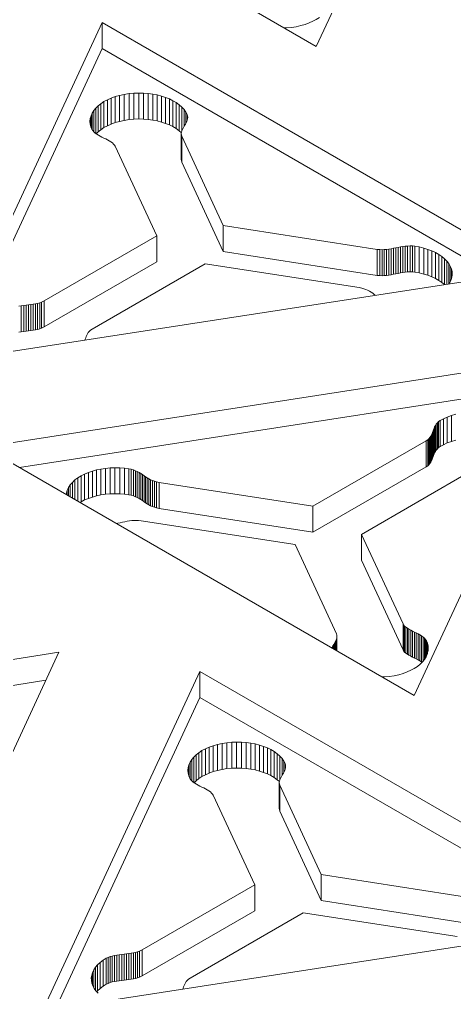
# Model space of a CAD drawing. Header units: inches. Extents: x 2.5 to 18.9, y 2.6 to 12.3.
# Drawn here: x 11.144 to 11.999, y 4.035 to 5.947 of the extents above; entities that cross this region are included whole.
import ezdxf

# ---------------------------------------------------------------- set-up
doc = ezdxf.new("R2010")
doc.units = ezdxf.units.IN
doc.header["$MEASUREMENT"] = 0

# ---------------------------------------------------------------- blocks, each defined once
blk = doc.blocks.new('A$C39963D99')
at = {"color": 0, "linetype": 'Continuous', "lineweight": 0, "extrusion": (3.33067e-16, 0.816497, 0.57735)}
for p, q in [((15.1722, -4.0403), (14.8627, -4.7072)), ((14.8627, -4.7072), (14.0171, -4.219)), ((14.1322, -5.327), (14.4416, -4.6601)), ((14.4416, -4.7111), (14.4416, -4.6601)), ((14.4416, -4.6601), (15.2873, -5.1483)), ((14.8407, -4.6639), (14.8322, -4.6663)), ((14.8487, -4.661), (14.8407, -4.6639)), ((14.8561, -4.6577), (14.8487, -4.661)), ((14.8628, -4.6541), (14.8561, -4.6577)), ((14.8689, -4.6501), (14.8628, -4.6541)), ((14.8041, -4.6707), (14.7997, -4.6709)), ((14.8137, -4.6698), (14.8041, -4.6707)), ((14.8232, -4.6683), (14.8137, -4.6698)), ((14.8322, -4.6663), (14.8232, -4.6683)), ((14.4416, -4.7111), (14.1577, -5.3231)), ((15.2176, -5.1591), (14.4416, -4.7111)), ((14.5041, -4.799), (14.5137, -4.7987)), ((14.5137, -4.8497), (14.5137, -4.7987)), ((14.5137, -4.7987), (14.5231, -4.7989)), ((14.4393, -4.8196), (14.4454, -4.8156)), ((14.4454, -4.8156), (14.4521, -4.812)), ((14.4454, -4.8667), (14.4454, -4.8156)), ((14.4521, -4.812), (14.4595, -4.8087)), ((14.4521, -4.863), (14.4521, -4.812)), ((14.4595, -4.8087), (14.4675, -4.8058)), ((14.4595, -4.8597), (14.4595, -4.8087)), ((14.4675, -4.8058), (14.476, -4.8034)), ((14.4675, -4.8569), (14.4675, -4.8058)), ((14.476, -4.8034), (14.4851, -4.8014)), ((14.476, -4.8544), (14.476, -4.8034)), ((14.4851, -4.8014), (14.4946, -4.7999)), ((14.4851, -4.8524), (14.4851, -4.8014)), ((14.4946, -4.7999), (14.5041, -4.799)), ((14.4946, -4.851), (14.4946, -4.7999)), ((14.5041, -4.8501), (14.5041, -4.799)), ((14.5231, -4.8499), (14.5231, -4.7989)), ((14.5231, -4.7989), (14.5323, -4.7996)), ((14.5323, -4.8506), (14.5323, -4.7996)), ((14.5323, -4.7996), (14.5413, -4.8008)), ((14.5413, -4.8518), (14.5413, -4.8008)), ((14.5413, -4.8008), (14.55, -4.8025)), ((14.55, -4.8535), (14.55, -4.8025)), ((14.55, -4.8025), (14.5584, -4.8046)), ((14.5584, -4.8557), (14.5584, -4.8046)), ((14.5584, -4.8046), (14.5664, -4.8072)), ((14.5664, -4.8583), (14.5664, -4.8072)), ((14.5664, -4.8072), (14.5739, -4.8103)), ((14.5739, -4.8613), (14.5739, -4.8103)), ((14.5739, -4.8103), (14.5809, -4.8137)), ((14.5809, -4.8647), (14.5809, -4.8137)), ((14.5809, -4.8137), (14.5874, -4.8175)), ((14.5874, -4.8685), (14.5874, -4.8175)), ((14.5874, -4.8175), (14.5932, -4.8217)), ((14.4222, -4.8382), (14.4253, -4.8332)), ((14.4253, -4.8332), (14.4292, -4.8285)), ((14.4253, -4.8748), (14.4253, -4.8332)), ((14.4292, -4.8285), (14.4339, -4.8239)), ((14.4292, -4.8781), (14.4292, -4.8285)), ((14.4339, -4.8239), (14.4393, -4.8196)), ((14.4339, -4.8749), (14.4339, -4.8239)), ((14.4393, -4.8707), (14.4393, -4.8196)), ((14.5932, -4.8727), (14.5932, -4.8217)), ((14.5932, -4.8217), (14.5984, -4.8262)), ((14.5984, -4.8735), (14.5984, -4.8262)), ((14.5984, -4.8262), (14.6028, -4.831)), ((14.6028, -4.8644), (14.6028, -4.831)), ((14.6028, -4.831), (14.6064, -4.8362)), ((14.6064, -4.858), (14.6064, -4.8362)), ((14.6064, -4.8362), (14.6089, -4.8409)), ((14.4179, -4.8541), (14.4184, -4.8487)), ((14.4183, -4.8596), (14.4179, -4.8541)), ((14.4184, -4.8487), (14.4199, -4.8434)), ((14.4184, -4.8604), (14.4184, -4.8487)), ((14.4199, -4.8434), (14.4222, -4.8382)), ((14.4199, -4.8659), (14.4199, -4.8434)), ((14.4222, -4.8709), (14.4222, -4.8382)), ((14.476, -4.8544), (14.4675, -4.8569)), ((14.4851, -4.8524), (14.476, -4.8544)), ((14.4946, -4.851), (14.4851, -4.8524)), ((14.5041, -4.8501), (14.4946, -4.851)), ((14.5137, -4.8497), (14.5041, -4.8501)), ((14.5231, -4.8499), (14.5137, -4.8497)), ((14.5323, -4.8506), (14.5231, -4.8499)), ((14.5413, -4.8518), (14.5323, -4.8506)), ((14.55, -4.8535), (14.5413, -4.8518)), ((14.5584, -4.8557), (14.55, -4.8535)), ((14.5664, -4.8583), (14.5584, -4.8557)), ((14.6081, -4.8546), (14.6068, -4.8572)), ((14.6091, -4.8519), (14.6081, -4.8546)), ((14.6089, -4.8524), (14.6089, -4.8409)), ((14.6089, -4.8409), (14.6097, -4.8437)), ((14.6097, -4.8492), (14.6091, -4.8519)), ((14.6097, -4.8492), (14.6097, -4.8437)), ((14.6097, -4.8437), (14.61, -4.8465)), ((14.61, -4.8465), (14.6097, -4.8492)), ((14.4196, -4.8651), (14.4183, -4.8596)), ((14.4216, -4.8699), (14.4196, -4.8651)), ((14.4233, -4.8726), (14.4216, -4.8699)), ((14.4255, -4.875), (14.4233, -4.8726)), ((14.4282, -4.8773), (14.4255, -4.875)), ((14.4339, -4.8749), (14.4301, -4.8787)), ((14.4393, -4.8707), (14.4339, -4.8749)), ((14.4454, -4.8667), (14.4393, -4.8707)), ((14.4521, -4.863), (14.4454, -4.8667)), ((14.4595, -4.8597), (14.4521, -4.863)), ((14.4675, -4.8569), (14.4595, -4.8597)), ((14.5739, -4.8613), (14.5664, -4.8583)), ((14.5809, -4.8647), (14.5739, -4.8613)), ((14.5874, -4.8685), (14.5809, -4.8647)), ((14.5932, -4.8727), (14.5874, -4.8685)), ((14.5977, -4.8766), (14.5932, -4.8727)), ((14.5986, -4.873), (14.5978, -4.8756)), ((14.5996, -4.8704), (14.5986, -4.873)), ((14.6009, -4.8678), (14.5996, -4.8704)), ((14.6024, -4.8651), (14.6009, -4.8678)), ((14.6039, -4.8625), (14.6024, -4.8651)), ((14.6054, -4.8599), (14.6039, -4.8625)), ((14.6068, -4.8572), (14.6054, -4.8599)), ((14.4312, -4.8795), (14.4282, -4.8773)), ((14.4344, -4.8815), (14.4312, -4.8795)), ((14.4379, -4.8834), (14.4344, -4.8815)), ((14.4415, -4.8853), (14.4379, -4.8834)), ((14.4452, -4.8871), (14.4415, -4.8853)), ((14.4489, -4.8889), (14.4452, -4.8871)), ((14.4524, -4.8908), (14.4489, -4.8889)), ((14.4559, -4.8927), (14.4524, -4.8908)), ((14.459, -4.8946), (14.4559, -4.8927)), ((14.5978, -4.8756), (14.5974, -4.8782)), ((14.5974, -4.9292), (14.5974, -4.8782)), ((14.5974, -4.8782), (14.5975, -4.8808)), ((14.5975, -4.9319), (14.5975, -4.8808)), ((14.5975, -4.8808), (14.5983, -4.8837)), ((14.5983, -4.9347), (14.5983, -4.8837)), ((14.5983, -4.8837), (14.6797, -5.059)), ((14.4619, -4.8967), (14.459, -4.8946)), ((14.4644, -4.8989), (14.4619, -4.8967)), ((14.4664, -4.9012), (14.4644, -4.8989)), ((14.4675, -4.903), (14.4664, -4.9012)), ((14.5492, -5.0791), (14.4675, -4.903)), ((14.5975, -4.9319), (14.5974, -4.9292)), ((14.5983, -4.9347), (14.5975, -4.9319)), ((14.6797, -5.11), (14.5983, -4.9347)), ((14.6797, -5.11), (14.6797, -5.059)), ((14.6797, -5.059), (14.9824, -5.1059)), ((14.3279, -5.2069), (14.5492, -5.0791)), ((14.5492, -5.1301), (14.5492, -5.0791)), ((15.0054, -5.1054), (15.01, -5.1047)), ((15.01, -5.1047), (15.0145, -5.1038)), ((15.01, -5.1557), (15.01, -5.1047)), ((15.0145, -5.1038), (15.0191, -5.1029)), ((15.0145, -5.1549), (15.0145, -5.1038)), ((15.0191, -5.1029), (15.0237, -5.102)), ((15.0191, -5.1539), (15.0191, -5.1029)), ((15.0237, -5.102), (15.0283, -5.1011)), ((15.0237, -5.153), (15.0237, -5.102)), ((15.0283, -5.1011), (15.0329, -5.1004)), ((15.0283, -5.1522), (15.0283, -5.1011)), ((15.0329, -5.1004), (15.0376, -5.0997)), ((15.0329, -5.1514), (15.0329, -5.1004)), ((15.0376, -5.0997), (15.0423, -5.0993)), ((15.0376, -5.1508), (15.0376, -5.0997)), ((15.0423, -5.0993), (15.047, -5.0991)), ((15.0423, -5.1503), (15.0423, -5.0993)), ((15.047, -5.1501), (15.047, -5.0991)), ((15.047, -5.0991), (15.0518, -5.0992)), ((15.0518, -5.1503), (15.0518, -5.0992)), ((15.0518, -5.0992), (15.0566, -5.0997)), ((15.0566, -5.1507), (15.0566, -5.0997)), ((15.0566, -5.0997), (15.0649, -5.1011)), ((15.0649, -5.1522), (15.0649, -5.1011)), ((15.0649, -5.1011), (15.0738, -5.1032)), ((15.0738, -5.1543), (15.0738, -5.1032)), ((15.0738, -5.1032), (15.0822, -5.1058)), ((14.9824, -5.1569), (14.6797, -5.11)), ((14.9824, -5.1569), (14.9824, -5.1059)), ((14.9824, -5.1059), (14.9874, -5.1064)), ((14.9874, -5.1575), (14.9874, -5.1064)), ((14.9874, -5.1064), (14.9919, -5.1066)), ((14.9919, -5.1066), (14.9964, -5.1064)), ((14.9919, -5.1576), (14.9919, -5.1066)), ((14.9964, -5.1064), (15.0009, -5.106)), ((14.9964, -5.1575), (14.9964, -5.1064)), ((15.0009, -5.106), (15.0054, -5.1054)), ((15.0009, -5.1571), (15.0009, -5.106)), ((15.0054, -5.1565), (15.0054, -5.1054)), ((15.0822, -5.1568), (15.0822, -5.1058)), ((15.0822, -5.1058), (15.09, -5.1088)), ((15.09, -5.1598), (15.09, -5.1088)), ((15.09, -5.1088), (15.0972, -5.1121)), ((15.0972, -5.1632), (15.0972, -5.1121)), ((15.0972, -5.1121), (15.1038, -5.1159)), ((15.1038, -5.1669), (15.1038, -5.1159)), ((15.1038, -5.1159), (15.1098, -5.1199)), ((15.1098, -5.1709), (15.1098, -5.1199)), ((15.1098, -5.1199), (15.115, -5.1243)), ((14.5492, -5.1301), (14.3279, -5.2579)), ((14.6445, -5.1343), (14.4221, -5.2627)), ((14.9469, -5.1811), (14.6445, -5.1343)), ((15.115, -5.175), (15.115, -5.1243)), ((15.115, -5.1243), (15.1195, -5.1289)), ((15.1195, -5.1743), (15.1195, -5.1289)), ((15.1195, -5.1289), (15.1232, -5.1337)), ((15.1232, -5.1737), (15.1232, -5.1337)), ((15.1232, -5.1337), (15.1261, -5.1388)), ((15.1261, -5.1689), (15.1261, -5.1388)), ((15.1261, -5.1388), (15.1282, -5.1439)), ((15.2873, -5.1483), (14.1322, -5.327)), ((14.9874, -5.1575), (14.9824, -5.1569)), ((14.9919, -5.1576), (14.9874, -5.1575)), ((14.9964, -5.1575), (14.9919, -5.1576)), ((15.0009, -5.1571), (14.9964, -5.1575)), ((15.0054, -5.1565), (15.0009, -5.1571)), ((15.01, -5.1557), (15.0054, -5.1565)), ((15.0145, -5.1549), (15.01, -5.1557)), ((15.0191, -5.1539), (15.0145, -5.1549)), ((15.0237, -5.153), (15.0191, -5.1539)), ((15.0283, -5.1522), (15.0237, -5.153)), ((15.0329, -5.1514), (15.0283, -5.1522)), ((15.0376, -5.1508), (15.0329, -5.1514)), ((15.0423, -5.1503), (15.0376, -5.1508)), ((15.047, -5.1501), (15.0423, -5.1503)), ((15.0518, -5.1503), (15.047, -5.1501)), ((15.0566, -5.1507), (15.0518, -5.1503)), ((15.0649, -5.1522), (15.0566, -5.1507)), ((15.0738, -5.1543), (15.0649, -5.1522)), ((15.0822, -5.1568), (15.0738, -5.1543)), ((15.09, -5.1598), (15.0822, -5.1568)), ((15.0972, -5.1632), (15.09, -5.1598)), ((15.1292, -5.1602), (15.1276, -5.1657)), ((15.1282, -5.1636), (15.1282, -5.1439)), ((15.1282, -5.1439), (15.1295, -5.1493)), ((15.1298, -5.1547), (15.1292, -5.1602)), ((15.1295, -5.1577), (15.1295, -5.1493)), ((15.1295, -5.1493), (15.1298, -5.1547)), ((14.9524, -5.1821), (14.9469, -5.1811)), ((15.1038, -5.1669), (15.0972, -5.1632)), ((15.1098, -5.1709), (15.1038, -5.1669)), ((15.1146, -5.175), (15.1098, -5.1709)), ((15.1251, -5.1712), (15.1234, -5.1737)), ((15.1276, -5.1657), (15.1251, -5.1712)), ((14.9564, -5.1833), (14.9524, -5.1821)), ((14.9602, -5.1847), (14.9564, -5.1833)), ((14.9637, -5.1863), (14.9602, -5.1847)), ((14.9671, -5.1882), (14.9637, -5.1863)), ((14.9704, -5.1901), (14.9671, -5.1882)), ((14.9736, -5.1922), (14.9704, -5.1901)), ((14.9767, -5.1943), (14.9736, -5.1922)), ((14.9793, -5.196), (14.9767, -5.1943)), ((14.2782, -5.2173), (14.2829, -5.2166)), ((14.2829, -5.2166), (14.2876, -5.2161)), ((14.2829, -5.2677), (14.2829, -5.2166)), ((14.2876, -5.2161), (14.2924, -5.2155)), ((14.2876, -5.2671), (14.2876, -5.2161)), ((14.2924, -5.2155), (14.2971, -5.215)), ((14.2924, -5.2665), (14.2924, -5.2155)), ((14.2971, -5.215), (14.3017, -5.2144)), ((14.2971, -5.266), (14.2971, -5.215)), ((14.3017, -5.2144), (14.3063, -5.2138)), ((14.3017, -5.2654), (14.3017, -5.2144)), ((14.3063, -5.2138), (14.3107, -5.213)), ((14.3063, -5.2648), (14.3063, -5.2138)), ((14.3107, -5.213), (14.3149, -5.212)), ((14.3107, -5.264), (14.3107, -5.213)), ((14.3149, -5.212), (14.319, -5.2109)), ((14.3149, -5.2631), (14.3149, -5.212)), ((14.319, -5.2109), (14.3227, -5.2094)), ((14.319, -5.2619), (14.319, -5.2109)), ((14.3227, -5.2094), (14.3279, -5.2069)), ((14.3227, -5.2605), (14.3227, -5.2094)), ((14.3279, -5.2579), (14.3279, -5.2069)), ((14.2829, -5.2677), (14.2782, -5.2683)), ((14.2876, -5.2671), (14.2829, -5.2677)), ((14.2924, -5.2665), (14.2876, -5.2671)), ((14.2971, -5.266), (14.2924, -5.2665)), ((14.3017, -5.2654), (14.2971, -5.266)), ((14.3063, -5.2648), (14.3017, -5.2654)), ((14.3107, -5.264), (14.3063, -5.2648)), ((14.3149, -5.2631), (14.3107, -5.264)), ((14.319, -5.2619), (14.3149, -5.2631)), ((14.3227, -5.2605), (14.319, -5.2619)), ((14.3279, -5.2579), (14.3227, -5.2605)), ((14.4116, -5.2744), (14.4104, -5.2771)), ((14.4129, -5.2719), (14.4116, -5.2744)), ((14.4145, -5.2694), (14.4129, -5.2719)), ((14.4165, -5.267), (14.4145, -5.2694)), ((14.419, -5.2648), (14.4165, -5.267)), ((14.4221, -5.2627), (14.419, -5.2648)), ((14.4085, -5.2825), (14.4079, -5.2844)), ((14.4095, -5.2798), (14.4085, -5.2825)), ((14.4104, -5.2771), (14.4095, -5.2798)), ((14.2096, -5.4942), (15.3647, -5.3155)), ((15.3647, -5.3155), (15.0552, -5.9824)), ((15.3392, -5.3705), (14.2793, -5.5345)), ((15.0985, -5.4491), (15.1007, -5.4466)), ((15.1007, -5.4466), (15.1032, -5.4443)), ((15.1007, -5.4976), (15.1007, -5.4466)), ((15.1032, -5.4443), (15.1064, -5.4421)), ((15.1032, -5.4953), (15.1032, -5.4443)), ((15.1064, -5.4421), (15.1126, -5.4387)), ((15.1064, -5.4931), (15.1064, -5.4421)), ((15.1126, -5.4387), (15.1202, -5.4353)), ((15.1126, -5.4897), (15.1126, -5.4387)), ((15.1202, -5.4353), (15.1283, -5.4323)), ((15.1202, -5.4863), (15.1202, -5.4353)), ((15.1283, -5.4323), (15.1367, -5.4299)), ((15.1283, -5.4834), (15.1283, -5.4323)), ((15.0892, -5.4705), (15.0903, -5.4678)), ((15.0903, -5.4678), (15.0913, -5.4651)), ((15.0903, -5.5189), (15.0903, -5.4678)), ((15.0913, -5.4651), (15.0923, -5.4624)), ((15.0913, -5.5162), (15.0913, -5.4651)), ((15.0923, -5.4624), (15.0932, -5.4597)), ((15.0923, -5.5134), (15.0923, -5.4624)), ((15.0932, -5.4597), (15.0942, -5.457)), ((15.0932, -5.5107), (15.0932, -5.4597)), ((15.0942, -5.457), (15.0954, -5.4543)), ((15.0942, -5.508), (15.0942, -5.457)), ((15.0954, -5.4543), (15.0968, -5.4516)), ((15.0954, -5.5053), (15.0954, -5.4543)), ((15.0968, -5.4516), (15.0985, -5.4491)), ((15.0968, -5.5027), (15.0968, -5.4516)), ((15.0985, -5.5001), (15.0985, -5.4491)), ((14.8562, -5.6106), (15.0786, -5.4822)), ((15.0786, -5.4822), (15.0818, -5.4801)), ((15.0786, -5.5333), (15.0786, -5.4822)), ((15.0818, -5.4801), (15.0842, -5.4779)), ((15.0818, -5.5311), (15.0818, -5.4801)), ((15.0842, -5.4779), (15.0862, -5.4755)), ((15.0842, -5.5289), (15.0842, -5.4779)), ((15.0862, -5.4755), (15.0879, -5.473)), ((15.0862, -5.5265), (15.0862, -5.4755)), ((15.0879, -5.473), (15.0892, -5.4705)), ((15.0879, -5.5241), (15.0879, -5.473)), ((15.0892, -5.5215), (15.0892, -5.4705)), ((15.1202, -5.4863), (15.1126, -5.4897)), ((15.1283, -5.4834), (15.1202, -5.4863)), ((15.1367, -5.4809), (15.1283, -5.4834)), ((15.0552, -5.9824), (14.2096, -5.4942)), ((15.0954, -5.5053), (15.0942, -5.508)), ((15.0968, -5.5027), (15.0954, -5.5053)), ((15.0985, -5.5001), (15.0968, -5.5027)), ((15.1007, -5.4976), (15.0985, -5.5001)), ((15.1032, -5.4953), (15.1007, -5.4976)), ((15.1064, -5.4931), (15.1032, -5.4953)), ((15.1126, -5.4897), (15.1064, -5.4931)), ((15.0879, -5.5241), (15.0862, -5.5265)), ((15.0892, -5.5215), (15.0879, -5.5241)), ((15.0903, -5.5189), (15.0892, -5.5215)), ((15.0913, -5.5162), (15.0903, -5.5189)), ((15.0923, -5.5134), (15.0913, -5.5162)), ((15.0932, -5.5107), (15.0923, -5.5134)), ((15.0942, -5.508), (15.0932, -5.5107)), ((14.4073, -5.5473), (14.4147, -5.5442)), ((14.4147, -5.5442), (14.4226, -5.5415)), ((14.4147, -5.5952), (14.4147, -5.5442)), ((14.4226, -5.5415), (14.4308, -5.5392)), ((14.4226, -5.5925), (14.4226, -5.5415)), ((14.4308, -5.5392), (14.4395, -5.5374)), ((14.4308, -5.5902), (14.4308, -5.5392)), ((14.4395, -5.5374), (14.4484, -5.5361)), ((14.4395, -5.5884), (14.4395, -5.5374)), ((14.4484, -5.5361), (14.4576, -5.5352)), ((14.4484, -5.5871), (14.4484, -5.5361)), ((14.4576, -5.5352), (14.467, -5.5349)), ((14.4576, -5.5863), (14.4576, -5.5352)), ((14.467, -5.5859), (14.467, -5.5349)), ((14.467, -5.5349), (14.4764, -5.5351)), ((14.4764, -5.5862), (14.4764, -5.5351)), ((14.4764, -5.5351), (14.486, -5.5359)), ((14.486, -5.5869), (14.486, -5.5359)), ((14.486, -5.5359), (14.4943, -5.537)), ((14.4943, -5.5881), (14.4943, -5.537)), ((14.4943, -5.537), (14.4989, -5.538)), ((14.4989, -5.5891), (14.4989, -5.538)), ((14.4989, -5.538), (14.5032, -5.5393)), ((14.5032, -5.5903), (14.5032, -5.5393)), ((14.5032, -5.5393), (14.5071, -5.5408)), ((14.5071, -5.5919), (14.5071, -5.5408)), ((14.5071, -5.5408), (14.5108, -5.5426)), ((14.5108, -5.5936), (14.5108, -5.5426)), ((14.5108, -5.5426), (14.5143, -5.5444)), ((14.5143, -5.5955), (14.5143, -5.5444)), ((14.5143, -5.5444), (14.5177, -5.5465)), ((15.0786, -5.5333), (14.8562, -5.6617)), ((15.1729, -5.538), (14.9516, -5.6658)), ((15.0818, -5.5311), (15.0786, -5.5333)), ((15.0842, -5.5289), (15.0818, -5.5311)), ((15.0862, -5.5265), (15.0842, -5.5289)), ((14.3791, -5.5685), (14.3834, -5.5636)), ((14.3834, -5.5636), (14.3884, -5.559)), ((14.3834, -5.5946), (14.3834, -5.5636)), ((14.3884, -5.559), (14.394, -5.5547)), ((14.3884, -5.5974), (14.3884, -5.559)), ((14.394, -5.5547), (14.4004, -5.5508)), ((14.394, -5.6007), (14.394, -5.5547)), ((14.4004, -5.5508), (14.4073, -5.5473)), ((14.4004, -5.6018), (14.4004, -5.5508)), ((14.4073, -5.5983), (14.4073, -5.5473)), ((14.5177, -5.5975), (14.5177, -5.5465)), ((14.5177, -5.5465), (14.5209, -5.5485)), ((14.5209, -5.5996), (14.5209, -5.5485)), ((14.5209, -5.5485), (14.5241, -5.5506)), ((14.5241, -5.6017), (14.5241, -5.5506)), ((14.5241, -5.5506), (14.5272, -5.5527)), ((14.5272, -5.6038), (14.5272, -5.5527)), ((14.5272, -5.5527), (14.5304, -5.5548)), ((14.5304, -5.6058), (14.5304, -5.5548)), ((14.5304, -5.5548), (14.5337, -5.5567)), ((14.5337, -5.6078), (14.5337, -5.5567)), ((14.5337, -5.5567), (14.537, -5.5586)), ((14.537, -5.6096), (14.537, -5.5586)), ((14.537, -5.5586), (14.5406, -5.5602)), ((14.5406, -5.6112), (14.5406, -5.5602)), ((14.5406, -5.5602), (14.5444, -5.5616)), ((14.5444, -5.6127), (14.5444, -5.5616)), ((14.5444, -5.5616), (14.5484, -5.5628)), ((14.5484, -5.6138), (14.5484, -5.5628)), ((14.5484, -5.5628), (14.5539, -5.5639)), ((14.3716, -5.5847), (14.3732, -5.5792)), ((14.3732, -5.5792), (14.3757, -5.5737)), ((14.3732, -5.5887), (14.3732, -5.5792)), ((14.3757, -5.5737), (14.3791, -5.5685)), ((14.3757, -5.5901), (14.3757, -5.5737)), ((14.3791, -5.5921), (14.3791, -5.5685)), ((14.5539, -5.6149), (14.5539, -5.5639)), ((14.5539, -5.5639), (14.8562, -5.6106)), ((14.3713, -5.5876), (14.3716, -5.5847)), ((14.3716, -5.5878), (14.3716, -5.5847)), ((14.4004, -5.6018), (14.3982, -5.6031)), ((14.4073, -5.5983), (14.4004, -5.6018)), ((14.4147, -5.5952), (14.4073, -5.5983)), ((14.4226, -5.5925), (14.4147, -5.5952)), ((14.4308, -5.5902), (14.4226, -5.5925)), ((14.4395, -5.5884), (14.4308, -5.5902)), ((14.4484, -5.5871), (14.4395, -5.5884)), ((14.4576, -5.5863), (14.4484, -5.5871)), ((14.467, -5.5859), (14.4576, -5.5863)), ((14.4764, -5.5862), (14.467, -5.5859)), ((14.486, -5.5869), (14.4764, -5.5862)), ((14.4943, -5.5881), (14.486, -5.5869)), ((14.4989, -5.5891), (14.4943, -5.5881)), ((14.5032, -5.5903), (14.4989, -5.5891)), ((14.5071, -5.5919), (14.5032, -5.5903)), ((14.5108, -5.5936), (14.5071, -5.5919)), ((14.5143, -5.5955), (14.5108, -5.5936)), ((14.5177, -5.5975), (14.5143, -5.5955)), ((14.5209, -5.5996), (14.5177, -5.5975)), ((14.5241, -5.6017), (14.5209, -5.5996)), ((14.5272, -5.6038), (14.5241, -5.6017)), ((14.5304, -5.6058), (14.5272, -5.6038)), ((14.5337, -5.6078), (14.5304, -5.6058)), ((14.537, -5.6096), (14.5337, -5.6078)), ((14.5406, -5.6112), (14.537, -5.6096)), ((14.5444, -5.6127), (14.5406, -5.6112)), ((14.5484, -5.6138), (14.5444, -5.6127)), ((14.5539, -5.6149), (14.5484, -5.6138)), ((14.8562, -5.6617), (14.5539, -5.6149)), ((14.8562, -5.6617), (14.8562, -5.6106)), ((14.4953, -5.6395), (14.4908, -5.6402)), ((14.4999, -5.6389), (14.4953, -5.6395)), ((14.5044, -5.6385), (14.4999, -5.6389)), ((14.5089, -5.6383), (14.5044, -5.6385)), ((14.5134, -5.6385), (14.5089, -5.6383)), ((14.5184, -5.639), (14.5134, -5.6385)), ((14.8211, -5.6859), (14.5184, -5.639)), ((14.4725, -5.6438), (14.4695, -5.6443)), ((14.4771, -5.6429), (14.4725, -5.6438)), ((14.4817, -5.642), (14.4771, -5.6429)), ((14.4863, -5.6411), (14.4817, -5.642)), ((14.4908, -5.6402), (14.4863, -5.6411)), ((14.9516, -5.7168), (14.9516, -5.6658)), ((14.9516, -5.6658), (15.0333, -5.8419)), ((14.9025, -5.8612), (14.8211, -5.6859)), ((15.0333, -5.893), (14.9516, -5.7168)), ((15.0333, -5.893), (15.0333, -5.8419)), ((15.0333, -5.8419), (15.0344, -5.8437)), ((15.0344, -5.8947), (15.0344, -5.8437)), ((15.0344, -5.8437), (15.0364, -5.846)), ((15.0364, -5.8971), (15.0364, -5.846)), ((15.0364, -5.846), (15.0389, -5.8482)), ((15.0389, -5.8992), (15.0389, -5.8482)), ((15.0389, -5.8482), (15.0417, -5.8503)), ((15.0417, -5.9013), (15.0417, -5.8503)), ((15.0417, -5.8503), (15.0449, -5.8522)), ((14.9022, -5.8719), (14.903, -5.8693)), ((14.9032, -5.8641), (14.9025, -5.8612)), ((14.903, -5.8693), (14.9034, -5.8667)), ((14.903, -5.8945), (14.903, -5.8693)), ((14.9034, -5.8667), (14.9032, -5.8641)), ((14.9034, -5.8947), (14.9034, -5.8667)), ((15.0449, -5.9033), (15.0449, -5.8522)), ((15.0449, -5.8522), (15.0483, -5.8541)), ((15.0483, -5.9051), (15.0483, -5.8541)), ((15.0483, -5.8541), (15.0519, -5.856)), ((15.0519, -5.907), (15.0519, -5.856)), ((15.0519, -5.856), (15.0556, -5.8578)), ((15.0556, -5.9088), (15.0556, -5.8578)), ((15.0556, -5.8578), (15.0592, -5.8596)), ((15.0592, -5.9106), (15.0592, -5.8596)), ((15.0592, -5.8596), (15.0629, -5.8615)), ((15.0629, -5.9125), (15.0629, -5.8615)), ((15.0629, -5.8615), (15.0663, -5.8634)), ((15.0663, -5.9144), (15.0663, -5.8634)), ((15.0663, -5.8634), (15.0696, -5.8654)), ((15.0696, -5.9165), (15.0696, -5.8654)), ((15.0696, -5.8654), (15.0726, -5.8676)), ((15.0726, -5.9151), (15.0726, -5.8676)), ((15.0726, -5.8676), (15.0753, -5.8699)), ((14.8933, -5.889), (14.8939, -5.8877)), ((14.8939, -5.8877), (14.8954, -5.885)), ((14.8939, -5.8893), (14.8939, -5.8877)), ((14.8954, -5.885), (14.8969, -5.8824)), ((14.8954, -5.8901), (14.8954, -5.885)), ((14.8969, -5.8824), (14.8984, -5.8798)), ((14.8969, -5.891), (14.8969, -5.8824)), ((14.8984, -5.8798), (14.8999, -5.8772)), ((14.8984, -5.8919), (14.8984, -5.8798)), ((14.8999, -5.8772), (14.9012, -5.8745)), ((14.8999, -5.8927), (14.8999, -5.8772)), ((14.9012, -5.8745), (14.9022, -5.8719)), ((14.9012, -5.8935), (14.9012, -5.8745)), ((14.9022, -5.8941), (14.9022, -5.8719)), ((15.0753, -5.9119), (15.0753, -5.8699)), ((15.0753, -5.8699), (15.0775, -5.8723)), ((15.0775, -5.9084), (15.0775, -5.8723)), ((15.0775, -5.8723), (15.0792, -5.875)), ((15.0792, -5.9053), (15.0792, -5.875)), ((15.0792, -5.875), (15.0812, -5.8798)), ((15.0812, -5.9004), (15.0812, -5.8798)), ((15.0812, -5.8798), (15.0825, -5.8853)), ((15.0825, -5.8944), (15.0825, -5.8853)), ((15.0825, -5.8853), (15.0829, -5.8908)), ((13.2015, -6.0762), (14.3566, -5.8976)), ((14.3566, -5.8976), (14.0471, -6.5645)), ((15.0344, -5.8947), (15.0333, -5.893)), ((15.0364, -5.8971), (15.0344, -5.8947)), ((15.0389, -5.8992), (15.0364, -5.8971)), ((15.0417, -5.9013), (15.0389, -5.8992)), ((15.0449, -5.9033), (15.0417, -5.9013)), ((15.0483, -5.9051), (15.0449, -5.9033)), ((15.0519, -5.907), (15.0483, -5.9051)), ((15.0556, -5.9088), (15.0519, -5.907)), ((15.0786, -5.9067), (15.0755, -5.9117)), ((15.0809, -5.9015), (15.0786, -5.9067)), ((15.0823, -5.8962), (15.0809, -5.9015)), ((15.0829, -5.8908), (15.0823, -5.8962)), ((15.0615, -5.9253), (15.0554, -5.9293)), ((15.0592, -5.9106), (15.0556, -5.9088)), ((15.0629, -5.9125), (15.0592, -5.9106)), ((15.0669, -5.921), (15.0615, -5.9253)), ((15.0663, -5.9144), (15.0629, -5.9125)), ((15.0696, -5.9165), (15.0663, -5.9144)), ((15.0716, -5.9164), (15.0669, -5.921)), ((15.0707, -5.9172), (15.0696, -5.9165)), ((15.0755, -5.9117), (15.0716, -5.9164)), ((14.3247, -6.6022), (14.6341, -5.9353)), ((14.6341, -5.9863), (14.6341, -5.9353)), ((14.6341, -5.9353), (15.4798, -6.4235)), ((14.9966, -5.9459), (14.9922, -5.946)), ((15.0062, -5.945), (14.9966, -5.9459)), ((15.0157, -5.9435), (15.0062, -5.945)), ((15.0248, -5.9415), (15.0157, -5.9435)), ((15.0333, -5.9391), (15.0248, -5.9415)), ((15.0413, -5.9362), (15.0333, -5.9391)), ((15.0486, -5.9329), (15.0413, -5.9362)), ((15.0554, -5.9293), (15.0486, -5.9329)), ((14.3311, -5.9525), (13.2712, -6.1165)), ((14.6341, -5.9863), (14.3502, -6.5983)), ((15.4101, -6.4343), (14.6341, -5.9863)), ((14.66, -6.081), (14.6686, -6.0786)), ((14.6686, -6.0786), (14.6776, -6.0766)), ((14.6686, -6.1296), (14.6686, -6.0786)), ((14.6776, -6.0766), (14.6871, -6.0751)), ((14.6776, -6.1276), (14.6776, -6.0766)), ((14.6871, -6.0751), (14.6967, -6.0742)), ((14.6871, -6.1261), (14.6871, -6.0751)), ((14.6967, -6.0742), (14.7062, -6.0739)), ((14.6967, -6.1252), (14.6967, -6.0742)), ((14.7062, -6.1249), (14.7062, -6.0739)), ((14.7062, -6.0739), (14.7156, -6.0741)), ((14.7156, -6.1251), (14.7156, -6.0741)), ((14.7156, -6.0741), (14.7248, -6.0748)), ((14.7248, -6.1258), (14.7248, -6.0748)), ((14.7248, -6.0748), (14.7338, -6.076)), ((14.7338, -6.127), (14.7338, -6.076)), ((14.7338, -6.076), (14.7425, -6.0777)), ((14.7425, -6.1287), (14.7425, -6.0777)), ((14.7425, -6.0777), (14.7509, -6.0798)), ((14.7509, -6.1308), (14.7509, -6.0798)), ((14.7509, -6.0798), (14.7589, -6.0824)), ((14.6265, -6.0991), (14.6319, -6.0948)), ((14.6319, -6.0948), (14.6379, -6.0908)), ((14.6319, -6.1458), (14.6319, -6.0948)), ((14.6379, -6.0908), (14.6447, -6.0872)), ((14.6379, -6.1418), (14.6379, -6.0908)), ((14.6447, -6.0872), (14.6521, -6.0839)), ((14.6447, -6.1382), (14.6447, -6.0872)), ((14.6521, -6.0839), (14.66, -6.081)), ((14.6521, -6.1349), (14.6521, -6.0839)), ((14.66, -6.132), (14.66, -6.081)), ((14.7589, -6.1334), (14.7589, -6.0824)), ((14.7589, -6.0824), (14.7665, -6.0854)), ((14.7665, -6.1364), (14.7665, -6.0854)), ((14.7665, -6.0854), (14.7735, -6.0888)), ((14.7735, -6.1399), (14.7735, -6.0888)), ((14.7735, -6.0888), (14.7799, -6.0926)), ((14.7799, -6.1437), (14.7799, -6.0926)), ((14.7799, -6.0926), (14.7858, -6.0968)), ((14.7858, -6.1478), (14.7858, -6.0968)), ((14.7858, -6.0968), (14.7909, -6.1013)), ((14.6124, -6.1186), (14.6147, -6.1134)), ((14.6147, -6.1134), (14.6179, -6.1084)), ((14.6147, -6.1461), (14.6147, -6.1134)), ((14.6179, -6.1084), (14.6218, -6.1036)), ((14.6179, -6.15), (14.6179, -6.1084)), ((14.6218, -6.1036), (14.6265, -6.0991)), ((14.6218, -6.1533), (14.6218, -6.1036)), ((14.6265, -6.1501), (14.6265, -6.0991)), ((14.7909, -6.1487), (14.7909, -6.1013)), ((14.7909, -6.1013), (14.7954, -6.1062)), ((14.7954, -6.1396), (14.7954, -6.1062)), ((14.7954, -6.1062), (14.799, -6.1113)), ((14.799, -6.1331), (14.799, -6.1113)), ((14.799, -6.1113), (14.8015, -6.1161)), ((14.8015, -6.1275), (14.8015, -6.1161)), ((14.8015, -6.1161), (14.8023, -6.1189)), ((14.6104, -6.1293), (14.611, -6.1239)), ((14.6108, -6.1347), (14.6104, -6.1293)), ((14.6121, -6.1403), (14.6108, -6.1347)), ((14.611, -6.1239), (14.6124, -6.1186)), ((14.611, -6.1355), (14.611, -6.1239)), ((14.6124, -6.141), (14.6124, -6.1186)), ((14.6521, -6.1349), (14.6447, -6.1382)), ((14.66, -6.132), (14.6521, -6.1349)), ((14.6686, -6.1296), (14.66, -6.132)), ((14.6776, -6.1276), (14.6686, -6.1296)), ((14.6871, -6.1261), (14.6776, -6.1276)), ((14.6967, -6.1252), (14.6871, -6.1261)), ((14.7062, -6.1249), (14.6967, -6.1252)), ((14.7156, -6.1251), (14.7062, -6.1249)), ((14.7248, -6.1258), (14.7156, -6.1251)), ((14.7338, -6.127), (14.7248, -6.1258)), ((14.7425, -6.1287), (14.7338, -6.127)), ((14.7509, -6.1308), (14.7425, -6.1287)), ((14.7589, -6.1334), (14.7509, -6.1308)), ((14.7665, -6.1364), (14.7589, -6.1334)), ((14.7735, -6.1399), (14.7665, -6.1364)), ((14.798, -6.135), (14.7965, -6.1377)), ((14.7994, -6.1324), (14.798, -6.135)), ((14.8006, -6.1297), (14.7994, -6.1324)), ((14.8016, -6.1271), (14.8006, -6.1297)), ((14.8023, -6.1244), (14.8016, -6.1271)), ((14.8023, -6.1244), (14.8023, -6.1189)), ((14.8023, -6.1189), (14.8025, -6.1216)), ((14.8025, -6.1216), (14.8023, -6.1244)), ((14.6141, -6.1451), (14.6121, -6.1403)), ((14.6158, -6.1478), (14.6141, -6.1451)), ((14.6181, -6.1502), (14.6158, -6.1478)), ((14.6207, -6.1525), (14.6181, -6.1502)), ((14.6237, -6.1546), (14.6207, -6.1525)), ((14.6265, -6.1501), (14.6226, -6.1538)), ((14.627, -6.1567), (14.6237, -6.1546)), ((14.6319, -6.1458), (14.6265, -6.1501)), ((14.6379, -6.1418), (14.6319, -6.1458)), ((14.6447, -6.1382), (14.6379, -6.1418)), ((14.7799, -6.1437), (14.7735, -6.1399)), ((14.7858, -6.1478), (14.7799, -6.1437)), ((14.7902, -6.1517), (14.7858, -6.1478)), ((14.7903, -6.1507), (14.79, -6.1534)), ((14.79, -6.2044), (14.79, -6.1534)), ((14.79, -6.1534), (14.7901, -6.156)), ((14.7901, -6.207), (14.7901, -6.156)), ((14.7901, -6.156), (14.7908, -6.1589)), ((14.7911, -6.1481), (14.7903, -6.1507)), ((14.7922, -6.1455), (14.7911, -6.1481)), ((14.7935, -6.1429), (14.7922, -6.1455)), ((14.7949, -6.1403), (14.7935, -6.1429)), ((14.7965, -6.1377), (14.7949, -6.1403)), ((14.6305, -6.1586), (14.627, -6.1567)), ((14.6341, -6.1605), (14.6305, -6.1586)), ((14.6378, -6.1623), (14.6341, -6.1605)), ((14.6414, -6.1641), (14.6378, -6.1623)), ((14.645, -6.166), (14.6414, -6.1641)), ((14.6484, -6.1678), (14.645, -6.166)), ((14.6516, -6.1698), (14.6484, -6.1678)), ((14.6545, -6.1719), (14.6516, -6.1698)), ((14.6569, -6.174), (14.6545, -6.1719)), ((14.659, -6.1764), (14.6569, -6.174)), ((14.7908, -6.2099), (14.7908, -6.1589)), ((14.7908, -6.1589), (14.8722, -6.3342)), ((14.66, -6.1781), (14.659, -6.1764)), ((14.7417, -6.3543), (14.66, -6.1781)), ((14.7901, -6.207), (14.79, -6.2044)), ((14.7908, -6.2099), (14.7901, -6.207)), ((14.8722, -6.3852), (14.7908, -6.2099)), ((14.8722, -6.3852), (14.8722, -6.3342)), ((14.8722, -6.3342), (15.1749, -6.381)), ((14.5204, -6.4821), (14.7417, -6.3543)), ((14.7417, -6.4053), (14.7417, -6.3543)), ((15.1749, -6.4321), (14.8722, -6.3852)), ((15.4798, -6.4235), (14.3247, -6.6022)), ((14.7417, -6.4053), (14.5204, -6.5331)), ((14.8371, -6.4094), (14.6147, -6.5378)), ((15.1395, -6.4562), (14.8371, -6.4094)), ((14.4439, -6.5024), (14.4498, -6.4988)), ((14.4498, -6.4988), (14.4535, -6.497)), ((14.4498, -6.5498), (14.4498, -6.4988)), ((14.4535, -6.497), (14.4576, -6.4955)), ((14.4535, -6.548), (14.4535, -6.497)), ((14.4576, -6.4955), (14.4618, -6.4943)), ((14.4576, -6.5465), (14.4576, -6.4955)), ((14.4618, -6.4943), (14.4662, -6.4933)), ((14.4618, -6.5453), (14.4618, -6.4943)), ((14.4662, -6.4933), (14.4708, -6.4925)), ((14.4662, -6.5443), (14.4662, -6.4933)), ((14.4708, -6.4925), (14.4755, -6.4918)), ((14.4708, -6.5435), (14.4708, -6.4925)), ((14.4755, -6.4918), (14.4802, -6.4912)), ((14.4755, -6.5428), (14.4755, -6.4918)), ((14.4802, -6.4912), (14.4849, -6.4907)), ((14.4802, -6.5422), (14.4802, -6.4912)), ((14.4849, -6.4907), (14.4896, -6.4901)), ((14.4849, -6.5417), (14.4849, -6.4907)), ((14.4896, -6.4901), (14.4943, -6.4896)), ((14.4896, -6.5412), (14.4896, -6.4901)), ((14.4943, -6.4896), (14.4988, -6.4889)), ((14.4943, -6.5406), (14.4943, -6.4896)), ((14.4988, -6.4889), (14.5032, -6.4881)), ((14.4988, -6.54), (14.4988, -6.4889)), ((14.5032, -6.4881), (14.5075, -6.4872)), ((14.5032, -6.5392), (14.5032, -6.4881)), ((14.5075, -6.4872), (14.5115, -6.486)), ((14.5075, -6.5382), (14.5075, -6.4872)), ((14.5115, -6.486), (14.5153, -6.4846)), ((14.5115, -6.5371), (14.5115, -6.486)), ((14.5153, -6.4846), (14.5204, -6.4821)), ((14.5153, -6.5356), (14.5153, -6.4846)), ((14.5204, -6.5331), (14.5204, -6.4821)), ((14.4254, -6.5213), (14.4287, -6.5163)), ((14.4287, -6.5163), (14.4329, -6.5114)), ((14.4287, -6.5614), (14.4287, -6.5163)), ((14.4329, -6.5114), (14.438, -6.5068)), ((14.4329, -6.5624), (14.4329, -6.5114)), ((14.438, -6.5068), (14.4439, -6.5024)), ((14.438, -6.5578), (14.438, -6.5068)), ((14.4439, -6.5534), (14.4439, -6.5024)), ((14.4205, -6.5369), (14.4213, -6.5316)), ((14.4206, -6.5422), (14.4205, -6.5369)), ((14.4213, -6.5316), (14.4229, -6.5264)), ((14.4213, -6.5457), (14.4213, -6.5316)), ((14.4229, -6.5264), (14.4254, -6.5213)), ((14.4229, -6.5512), (14.4229, -6.5264)), ((14.4254, -6.5564), (14.4254, -6.5213)), ((14.5075, -6.5382), (14.5032, -6.5392)), ((14.5115, -6.5371), (14.5075, -6.5382)), ((14.5153, -6.5356), (14.5115, -6.5371)), ((14.5204, -6.5331), (14.5153, -6.5356)), ((14.6147, -6.5378), (14.6115, -6.54)), ((14.4216, -6.5475), (14.4206, -6.5422)), ((14.4234, -6.5527), (14.4216, -6.5475)), ((14.4261, -6.5578), (14.4234, -6.5527)), ((14.4297, -6.5628), (14.4261, -6.5578)), ((14.438, -6.5578), (14.4329, -6.5624)), ((14.4439, -6.5534), (14.438, -6.5578)), ((14.4498, -6.5498), (14.4439, -6.5534)), ((14.4535, -6.548), (14.4498, -6.5498)), ((14.4576, -6.5465), (14.4535, -6.548)), ((14.4618, -6.5453), (14.4576, -6.5465)), ((14.4662, -6.5443), (14.4618, -6.5453)), ((14.4708, -6.5435), (14.4662, -6.5443)), ((14.4755, -6.5428), (14.4708, -6.5435)), ((14.4802, -6.5422), (14.4755, -6.5428)), ((14.4849, -6.5417), (14.4802, -6.5422)), ((14.4896, -6.5412), (14.4849, -6.5417)), ((14.4943, -6.5406), (14.4896, -6.5412)), ((14.4988, -6.54), (14.4943, -6.5406)), ((14.5032, -6.5392), (14.4988, -6.54)), ((14.6011, -6.5577), (14.6004, -6.5595)), ((14.602, -6.5549), (14.6011, -6.5577)), ((14.603, -6.5522), (14.602, -6.5549)), ((14.6041, -6.5496), (14.603, -6.5522)), ((14.6055, -6.547), (14.6041, -6.5496)), ((14.6071, -6.5446), (14.6055, -6.547)), ((14.6091, -6.5422), (14.6071, -6.5446)), ((14.6115, -6.54), (14.6091, -6.5422)), ((14.4341, -6.5676), (14.4297, -6.5628)), ((14.4329, -6.5624), (14.4312, -6.5644))]:
    blk.add_line(p, q, dxfattribs=at)

msp = doc.modelspace()

# ---------------------------------------------------------------- block references
msp.add_blockref('A$C39963D99', (-3.1356, 10.6011))

doc.saveas('drawing.dxf')
